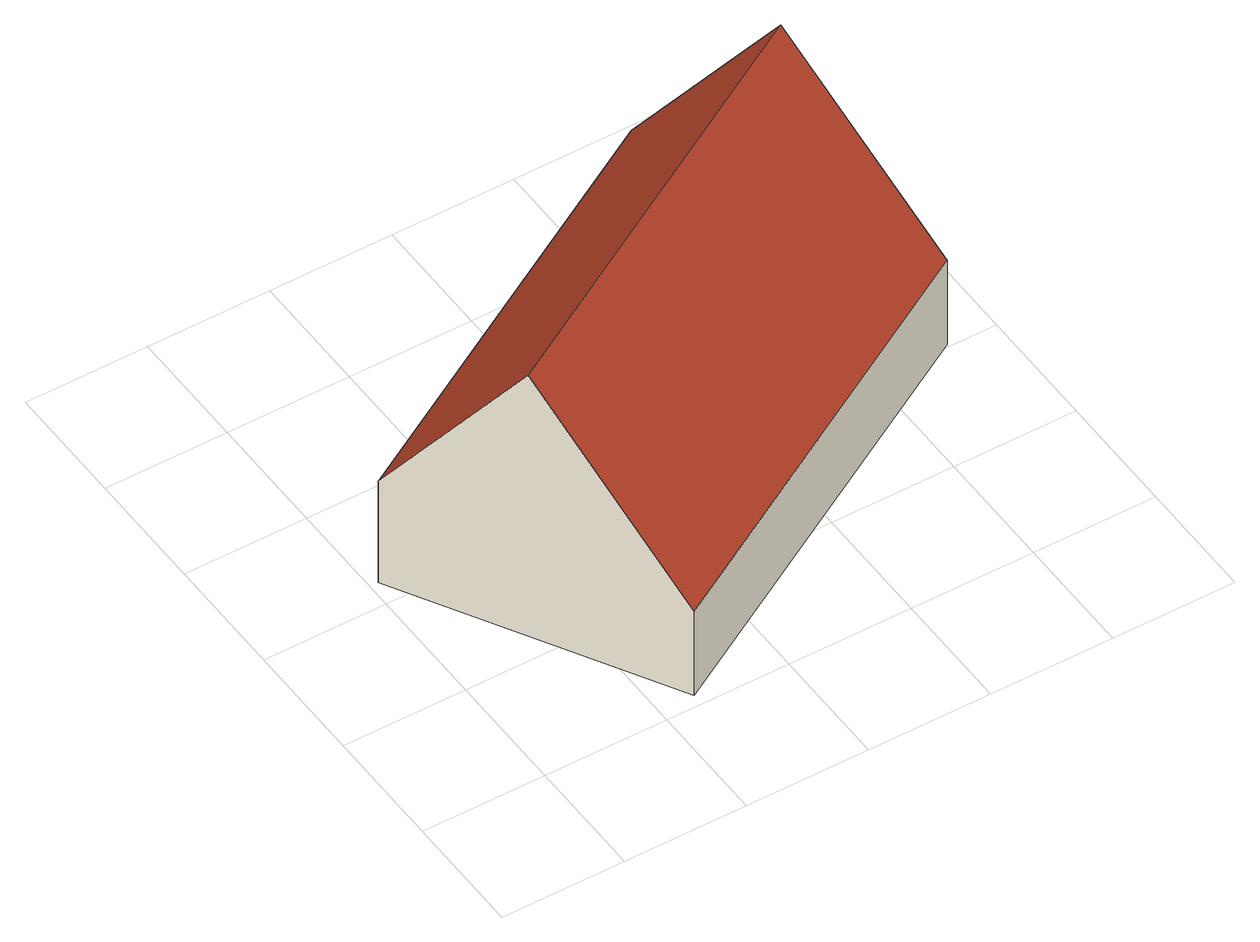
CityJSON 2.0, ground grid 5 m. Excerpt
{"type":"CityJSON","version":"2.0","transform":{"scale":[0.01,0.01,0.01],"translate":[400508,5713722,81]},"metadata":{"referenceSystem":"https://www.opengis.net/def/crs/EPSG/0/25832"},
"CityObjects":{
"building1":{"type":"Building","attributes":{"name":"05913000705900103 003","LoD1_datenquelleDachhoehe":"1000","LoD1_bezugspunktDach":"2200","GebaeudeHoehe":12.6,"LoD1_AnlassartAlkis":300200,"LoD1_datenquelleBodenhoehe":"1000","LoD1_datenquelleLage":"1000","LoD2_datenquelleBodenhoehe":"1000","LoD2_datenquelleDachhoehe":"1000","LoD2_datenquelleLage":"1000","LoD2_FFDatum":"2020-02-06","LoD3_datenquelleBodenhoehe":"1000","LoD3_datenquelleDachhoehe":"1000","LoD3_datenquelleLage":"1000","LoD3_FFDatum":"2019-10-16","LoD3_FirstGenerationBy":"Hochschule Niederrhein, iPattern Institut, 2019","roofType":"3100","measuredHeight":12.6,"storeysAboveGround":0},"address":[{"locality":"Dortmund","thoroughfareNumber":"103","thoroughfareName":"Bönninghauser Straße"}],"geometry":[{"type":"MultiSurface","lod":"2","boundaries":[[[0,1,2,3,4]],[[3,5,6,7,4]],[[8,9,10,11,12,13,14,15]],[[15,6,5,3,2,1,11]],[[11,1,0,12]],[[12,0,4,7,14]],[[14,7,6,15]]],"semantics":{"surfaces":[{"type":"RoofSurface"},{"type":"GroundSurface"},{"type":"WallSurface"}],"values":[0,0,1,2,2,2,2]}}]}
},
"vertices":[
[645,50,449],[2306,1012,449],[2105,1358,981],[1985,1566,1300],[325,604,1300],[1921,1677,1129],[1697,2064,533],[36,1102,533],[1921,1677,44],[1985,1566,44],[2105,1358,44],[2306,1012,44],[645,50,44],[325,604,44],[36,1102,44],[1697,2064,44]
]}
